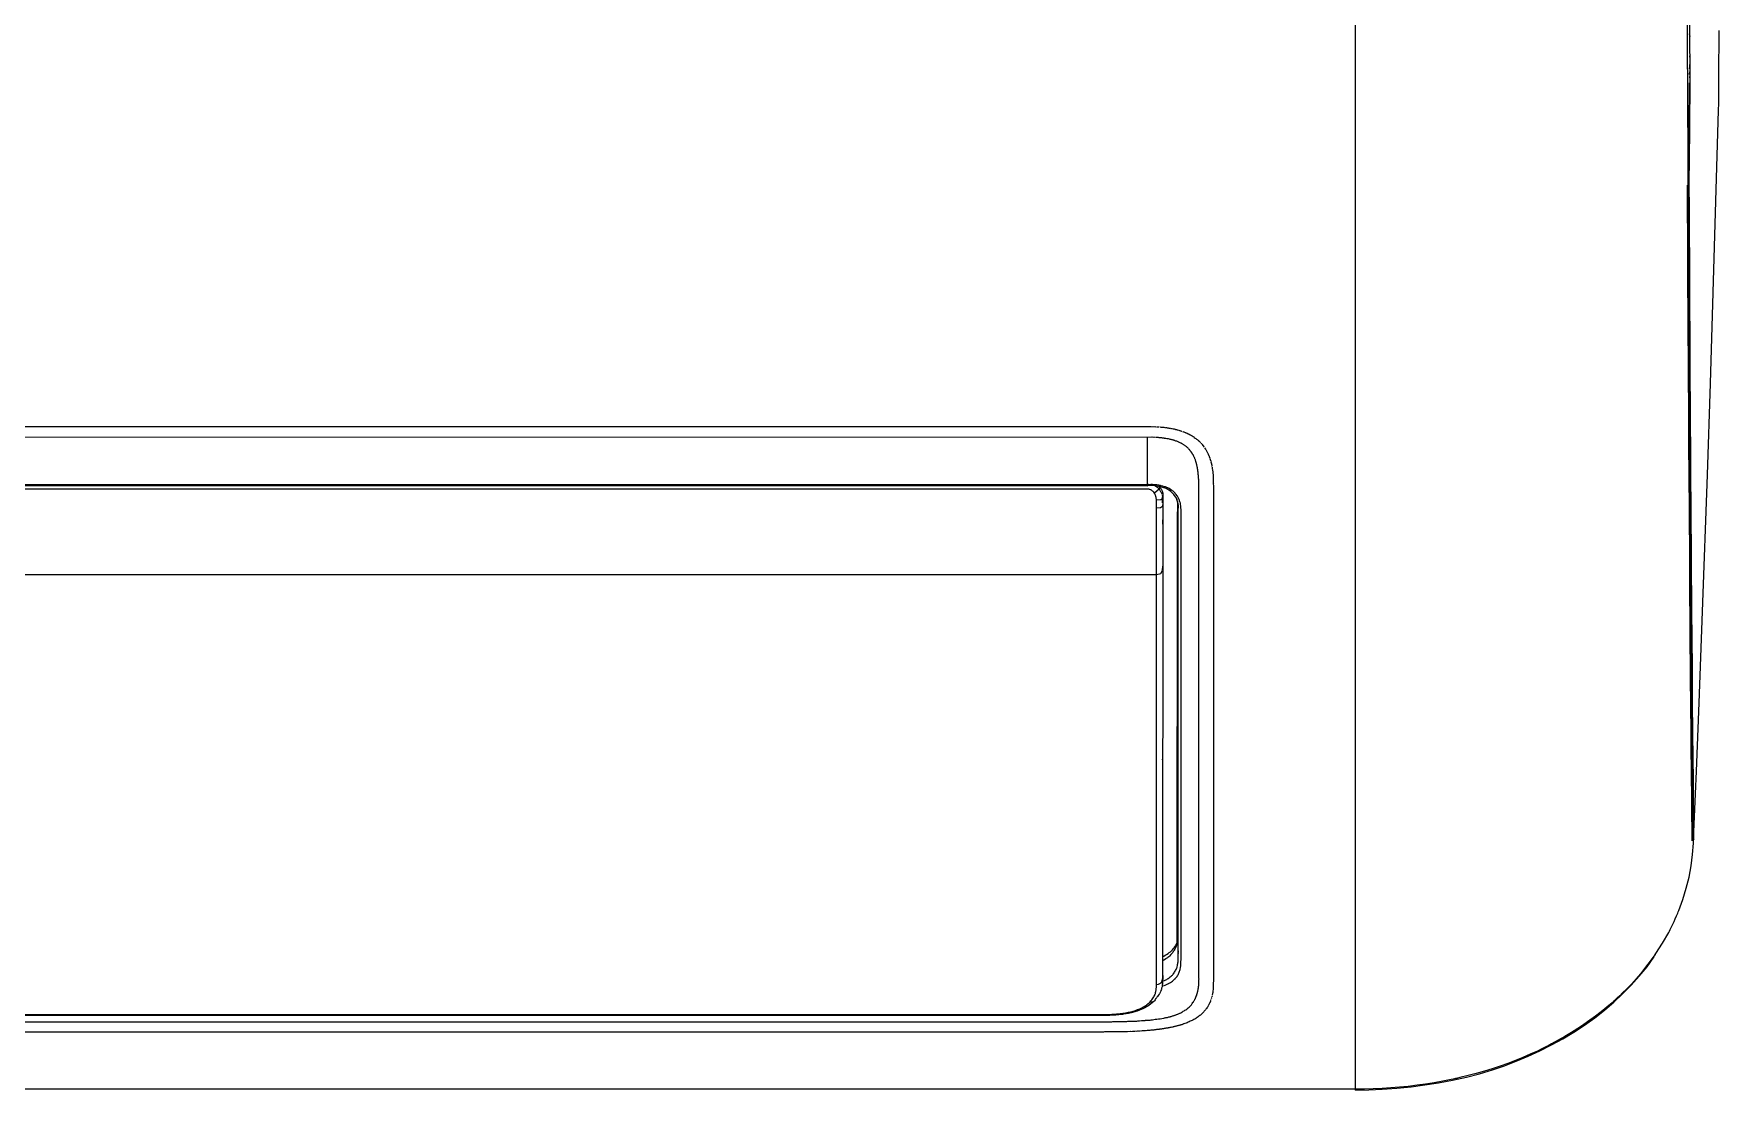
# Model space of a CAD drawing. Header units: millimetres. Extents: x 1291 to 5660, y 748 to 2981.
# Drawn here: x 2138.4 to 2355.3, y 2232.3 to 2368.3 of the extents above; entities that cross this region are included whole.
import ezdxf

# ---------------------------------------------------------------- set-up
doc = ezdxf.new("R2010")
doc.units = ezdxf.units.MM

msp = doc.modelspace()

# ---------------------------------------------------------------- linework, layer by layer
for p, q in [((2283.29, 2317.67), (2283.5, 2317.65)), ((2289.42, 2243.01), (2289.3, 2242.83)), ((2282.11, 2240.02), (2281.94, 2240))]:
    msp.add_line(p, q)
for points in [[(2308.46, 2232.29), (2308.46, 2417.24)], [(2351.67, 2290.36), (2351.63, 2292.99), (2351.61, 2295.73), (2351.57, 2300.35), (2351.53, 2305.2), (2351.49, 2310.23), (2351.45, 2315.46), (2351.42, 2320.88), (2351.38, 2326.49), (2351.35, 2332.28), (2351.32, 2338.24), (2351.28, 2345.26), (2351.25, 2352.48), (2351.22, 2359.9), (2351.19, 2367.5), (2351.15, 2375.28), (2351.11, 2383.2), (2351.09, 2391.26), (2351.05, 2399.49), (2351.04, 2402.64), (2351.03, 2405.82)], [(2351.43, 2370.77), (2351.44, 2370.18), (2351.45, 2369.59), (2351.46, 2361.82), (2351.45, 2361.44), (2351.45, 2361.07)], [(2351.97, 2264.57), (2352.22, 2270.44), (2352.35, 2273.37), (2352.69, 2282.17), (2352.91, 2288.04), (2353.13, 2293.91), (2353.34, 2299.78), (2353.55, 2305.65), (2353.74, 2311.52), (2354.12, 2323.25), (2354.5, 2334.99), (2354.84, 2346.73), (2355.18, 2358.46), (2355.19, 2359.31), (2355.19, 2360.16), (2355.2, 2361.01), (2355.21, 2361.86), (2355.21, 2362.71), (2355.22, 2363.56), (2355.23, 2364.41), (2355.23, 2365.26), (2355.24, 2366.13), (2355.25, 2367.84), (2355.27, 2368.7)], [(2351.45, 2368.18), (2351.45, 2368.26)], [(2351.47, 2368.01), (2351.48, 2367.94)], [(2351.49, 2367.52), (2351.48, 2367.61)], [(2351.45, 2363.74), (2351.46, 2364.09)], [(2351.48, 2364.76), (2351.47, 2364.4)], [(2351.47, 2364.13), (2351.48, 2364.32)], [(2351.47, 2364.04), (2351.47, 2363.68)], [(2351.48, 2365.25), (2351.49, 2365.44)], [(2351.35, 2350.22), (2351.38, 2353.22), (2351.41, 2356.21), (2351.42, 2357.7), (2351.43, 2359.2), (2351.45, 2359.94), (2351.43, 2361.26), (2351.44, 2361.61), (2351.45, 2361.97)], [(2351.49, 2362.6), (2351.43, 2355.76), (2351.36, 2348.92), (2351.38, 2345.63), (2351.4, 2342.38), (2351.42, 2339.16), (2351.43, 2335.99), (2351.45, 2332.86), (2351.47, 2329.77), (2351.49, 2326.73), (2351.5, 2323.73), (2351.53, 2320.76), (2351.54, 2317.84), (2351.56, 2314.97), (2351.58, 2312.14), (2351.61, 2306.59), (2351.65, 2301.22), (2351.67, 2298.6), (2351.69, 2296.01), (2351.71, 2293.48), (2351.73, 2290.98), (2351.76, 2286.13), (2351.8, 2281.44), (2351.83, 2279.17), (2351.84, 2276.93), (2351.85, 2276.38), (2351.86, 2275.83), (2351.86, 2275.29), (2351.87, 2274.74), (2351.89, 2272.61), (2351.91, 2270.52), (2351.93, 2268.48), (2351.94, 2267.49), (2351.95, 2266.5), (2351.96, 2266.02), (2351.96, 2265.53), (2351.97, 2265.29), (2351.97, 2264.69), (2351.98, 2264.57)], [(2351.45, 2363.03), (2351.45, 2363.21)], [(2351.47, 2363.03), (2351.46, 2362.94)], [(2351.46, 2362.6), (2351.47, 2362.79)], [(2351.46, 2362.47), (2351.46, 2362.38)], [(2351.47, 2363.18), (2351.47, 2363.37)], [(2351.34, 2350.26), (2351.36, 2353.1), (2351.39, 2355.94), (2351.4, 2357.36), (2351.41, 2358.77), (2351.42, 2359.48), (2351.43, 2360.2)], [(2351.43, 2360.55), (2351.43, 2360.9)], [(2351.79, 2264.4), (2351.79, 2264.52), (2351.78, 2264.64), (2351.78, 2264.88), (2351.78, 2265.12), (2351.78, 2265.35), (2351.77, 2265.84), (2351.76, 2266.33), (2351.75, 2267.31), (2351.74, 2268.32), (2351.72, 2270.36), (2351.7, 2272.44), (2351.69, 2273.5), (2351.68, 2274.58), (2351.67, 2275.12), (2351.67, 2275.67), (2351.66, 2276.77), (2351.63, 2278.99), (2351.61, 2281.28), (2351.58, 2285.96), (2351.54, 2290.82), (2351.52, 2293.32), (2351.5, 2295.86), (2351.48, 2298.44), (2351.46, 2301.06), (2351.42, 2306.44), (2351.39, 2311.99), (2351.37, 2314.83), (2351.35, 2317.7), (2351.34, 2320.62), (2351.31, 2323.58), (2351.3, 2326.58), (2351.28, 2329.63), (2351.26, 2332.72), (2351.24, 2335.85), (2351.23, 2339.03), (2351.21, 2342.24), (2351.19, 2345.5), (2351.18, 2348.79)], [(1364.4, 2317.71), (1364.42, 2317.72), (1364.96, 2317.73), (1365.02, 2317.73), (1365.24, 2317.73), (1365.32, 2317.74), (2282.07, 2317.73), (2282.12, 2317.73), (2282.77, 2317.7), (2282.81, 2317.7)], [(2282.74, 2316.32), (1365.15, 2316.34), (1365.1, 2316.34), (1364.76, 2316.34), (1364.7, 2316.33)], [(2281.68, 2310.26), (2281.68, 2316.34)], [(2281.86, 2317.74), (2281.9, 2317.73)], [(2282.24, 2317.73), (2282.28, 2317.72)], [(2282.3, 2316.34), (2282.24, 2316.34)], [(2282.41, 2317.72), (2282.45, 2317.72)], [(2282.47, 2316.33), (2282.41, 2316.34)], [(2282.53, 2317.72), (2282.57, 2317.71)], [(2282.69, 2316.32), (2282.63, 2316.33)], [(2282.65, 2317.71), (2282.69, 2317.7)], [(2284.23, 2316.15), (2284.08, 2316.18), (2284.02, 2316.19), (2283.97, 2316.19), (2283.9, 2316.2), (2283.84, 2316.21), (2283.76, 2316.23), (2283.7, 2316.23), (2283.62, 2316.24), (2283.54, 2316.25), (2283.46, 2316.26), (2283.37, 2316.27), (2283.29, 2316.27), (2283.19, 2316.28), (2283.1, 2316.3), (2283, 2316.3), (2282.8, 2316.32)], [(2282.89, 2317.69), (2283.11, 2317.68), (2283.15, 2317.68)], [(2282.92, 2317.69), (2282.96, 2317.69)], [(2283.04, 2317.69), (2283.07, 2317.68)], [(2283.18, 2317.68), (2283.22, 2317.67)], [(2283.33, 2317.67), (2283.36, 2317.66)], [(2283.4, 2317.66), (2283.54, 2317.65)], [(2283.43, 2317.66), (2283.47, 2317.65)], [(2283.57, 2317.65), (2283.6, 2317.64), (2283.64, 2317.64)], [(2283.67, 2317.64), (2283.7, 2317.63), (2283.93, 2317.61), (2284.23, 2317.57), (2284.26, 2317.57)], [(2283.74, 2317.63), (2283.8, 2317.62)], [(2283.84, 2317.62), (2283.9, 2317.61)], [(2284.02, 2317.6), (2284.05, 2317.6)], [(2284.12, 2317.59), (2284.15, 2317.59), (2284.17, 2317.58)], [(2284.29, 2317.56), (2284.32, 2317.56)], [(2284.37, 2317.55), (2284.4, 2317.55), (2284.65, 2317.5), (2285.01, 2317.43)], [(2284.43, 2317.54), (2284.46, 2317.53), (2284.49, 2317.53)], [(2284.54, 2317.52), (2284.59, 2317.51)], [(2284.7, 2317.49), (2284.75, 2317.48)], [(2284.81, 2317.47), (2284.86, 2317.46)], [(2285.06, 2317.42), (2285.12, 2317.41), (2285.22, 2317.39), (2285.27, 2317.37), (2285.32, 2317.36), (2285.37, 2317.35), (2285.51, 2317.31)], [(2285.41, 2317.33), (2285.47, 2317.32)], [(2285.51, 2317.31), (2285.56, 2317.3), (2285.61, 2317.28), (2285.66, 2317.27)], [(2285.7, 2317.26), (2286.03, 2317.16)], [(2285.75, 2317.24), (2285.8, 2317.23)], [(2285.85, 2317.22), (2285.89, 2317.2)], [(2285.94, 2317.18), (2285.98, 2317.17)], [(2286.07, 2317.14), (2286.12, 2317.13)], [(2286.2, 2317.1), (2286.34, 2317.05), (2286.38, 2317.03), (2286.46, 2317), (2286.51, 2316.98)], [(2286.25, 2317.08), (2286.29, 2317.07)], [(2286.55, 2316.97), (2286.59, 2316.95), (2286.63, 2316.93), (2286.67, 2316.91), (2286.75, 2316.88), (2286.79, 2316.86), (2286.83, 2316.84), (2286.87, 2316.82), (2286.9, 2316.8), (2286.95, 2316.79), (2286.98, 2316.77), (2287.02, 2316.75), (2287.06, 2316.73), (2287.21, 2316.65), (2287.25, 2316.63)], [(2287.13, 2316.69), (2287.17, 2316.67)], [(2287.28, 2316.61), (2287.31, 2316.59), (2287.38, 2316.55), (2287.45, 2316.51), (2287.52, 2316.46), (2287.59, 2316.42), (2287.65, 2316.38), (2287.71, 2316.33), (2287.84, 2316.24), (2287.9, 2316.2), (2287.96, 2316.15), (2288.02, 2316.1), (2288.08, 2316.05), (2288.14, 2316), (2288.2, 2315.95), (2288.26, 2315.91), (2288.42, 2315.75), (2288.47, 2315.69), (2288.52, 2315.64)], [(2284.19, 2316.16), (2284.13, 2316.17)], [(2284.32, 2316.13), (2284.28, 2316.14)], [(2287.01, 2314.83), (2286.99, 2314.85), (2286.93, 2314.92), (2286.87, 2314.97), (2286.81, 2315.03), (2286.74, 2315.09), (2286.68, 2315.14), (2286.63, 2315.18), (2286.55, 2315.24), (2286.5, 2315.29), (2286.43, 2315.33), (2286.36, 2315.38), (2286.3, 2315.42), (2286.23, 2315.46), (2286.16, 2315.5), (2286.1, 2315.53), (2286.05, 2315.55), (2286.02, 2315.58), (2285.8, 2315.68), (2285.74, 2315.71), (2285.47, 2315.82), (2285.41, 2315.84), (2285.34, 2315.86), (2285.28, 2315.88), (2285.21, 2315.91), (2285.15, 2315.93), (2285.07, 2315.96), (2285, 2315.98), (2284.92, 2315.99), (2284.84, 2316.01), (2284.76, 2316.04), (2284.68, 2316.06), (2284.6, 2316.07), (2284.52, 2316.1), (2284.39, 2316.12), (2284.35, 2316.12)], [(2284.5, 2316.1), (2284.48, 2316.11)], [(2285.58, 2315.78), (2285.52, 2315.8)], [(2285.69, 2315.73), (2285.64, 2315.76)], [(2285.89, 2315.64), (2285.84, 2315.66)], [(2285.97, 2315.6), (2285.94, 2315.62)], [(2287.21, 2314.61), (2287.18, 2314.64), (2287.14, 2314.68), (2287.12, 2314.72), (2287.09, 2314.76), (2287.05, 2314.79)], [(2287.95, 2313.13), (2287.93, 2313.2), (2287.91, 2313.28), (2287.88, 2313.35), (2287.86, 2313.43), (2287.82, 2313.5), (2287.8, 2313.57), (2287.78, 2313.64), (2287.75, 2313.69), (2287.73, 2313.75), (2287.7, 2313.8), (2287.68, 2313.86), (2287.65, 2313.92), (2287.62, 2313.96), (2287.6, 2314.02), (2287.56, 2314.07), (2287.54, 2314.12), (2287.51, 2314.17), (2287.48, 2314.22), (2287.45, 2314.27), (2287.42, 2314.31), (2287.39, 2314.36), (2287.21, 2314.61)], [(2287.27, 2314.52), (2287.23, 2314.57)], [(2287.36, 2314.39), (2287.33, 2314.44), (2287.3, 2314.49)], [(2288.31, 2315.85), (2288.36, 2315.8)], [(2288.58, 2315.59), (2288.63, 2315.53), (2288.68, 2315.48), (2288.72, 2315.42), (2288.96, 2315.13), (2289, 2315.07)], [(2288.77, 2315.36), (2288.82, 2315.3)], [(2288.87, 2315.25), (2288.91, 2315.18)], [(2289.04, 2315), (2289.17, 2314.81), (2289.2, 2314.75), (2289.25, 2314.68), (2289.43, 2314.35), (2289.46, 2314.28), (2289.49, 2314.21), (2289.52, 2314.14), (2289.54, 2314.1), (2289.56, 2314.05), (2289.58, 2314), (2289.6, 2313.96)], [(2289.09, 2314.94), (2289.13, 2314.87)], [(2288.31, 2246.13), (2288.32, 2246.19), (2288.32, 2246.56), (2288.33, 2246.62), (2288.32, 2246.68), (2288.32, 2247.54), (2288.31, 2247.6), (2288.31, 2306.84), (2288.32, 2306.94), (2288.32, 2307.26), (2288.31, 2307.37), (2288.31, 2308.95), (2288.3, 2309.02), (2288.3, 2310.41), (2288.29, 2310.47), (2288.29, 2310.74), (2288.29, 2310.79), (2288.27, 2311.23), (2288.26, 2311.3), (2288.26, 2311.37), (2288.25, 2311.45), (2288.24, 2311.52), (2288.21, 2311.77), (2288.2, 2311.86), (2288.19, 2311.96), (2288.17, 2312.05), (2288.16, 2312.19), (2288.15, 2312.23), (2288.14, 2312.28), (2288.14, 2312.32), (2288.13, 2312.37), (2288.12, 2312.43), (2288.11, 2312.48), (2288.1, 2312.52), (2288.08, 2312.58), (2288.07, 2312.64), (2288.06, 2312.69), (2288.04, 2312.76), (2288.03, 2312.82), (2288.02, 2312.87), (2288.01, 2312.94), (2287.95, 2313.13)], [(2287.99, 2313), (2287.97, 2313.07)], [(2289.62, 2313.91), (2289.63, 2313.87), (2289.65, 2313.82), (2289.67, 2313.77), (2289.72, 2313.63)], [(2289.68, 2313.72), (2289.7, 2313.68)], [(2289.74, 2313.59), (2289.81, 2313.34), (2289.83, 2313.29), (2289.84, 2313.24)], [(2289.75, 2313.53), (2289.77, 2313.49)], [(2289.78, 2313.44), (2289.8, 2313.39)], [(2289.85, 2313.19), (2289.92, 2312.94), (2289.93, 2312.88), (2289.94, 2312.83), (2289.96, 2312.78), (2289.97, 2312.72), (2289.98, 2312.67), (2289.99, 2312.62), (2290, 2312.56)], [(2289.87, 2313.14), (2289.88, 2313.09)], [(2289.9, 2313.04), (2289.91, 2312.99)], [(2290.01, 2312.51), (2290.02, 2312.46)], [(2290.03, 2312.4), (2290.04, 2312.35), (2290.04, 2312.29), (2290.06, 2312.23)], [(2290.07, 2312.18), (2290.07, 2312.13), (2290.08, 2312.07), (2290.09, 2311.96), (2290.1, 2311.9), (2290.11, 2311.84), (2290.11, 2311.78), (2290.12, 2311.72), (2290.12, 2311.67), (2290.13, 2311.61), (2290.14, 2311.55)], [(1361.51, 2307.38), (1361.52, 2307.67), (1361.59, 2308.06), (1361.73, 2308.44), (1361.91, 2308.78), (1362.17, 2309.11), (1362.47, 2309.37), (1362.83, 2309.6), (1363.27, 2309.8), (1363.75, 2309.95), (1364.28, 2310.05), (1364.83, 2310.1), (1365.16, 2310.12), (2281.73, 2310.11)], [(1362.1, 2309.33), (1362.18, 2309.39), (1362.33, 2309.51), (1362.5, 2309.63), (1362.68, 2309.73), (1362.87, 2309.82), (1362.92, 2309.85), (1362.97, 2309.86), (1363.02, 2309.88), (1363.07, 2309.9), (1363.17, 2309.95), (1363.28, 2309.98), (1363.48, 2310.05), (1363.69, 2310.1), (1363.8, 2310.13), (1363.91, 2310.15), (1364.02, 2310.17), (1364.13, 2310.19), (1364.24, 2310.2), (1364.35, 2310.21), (1364.58, 2310.23), (1364.81, 2310.25), (1365.03, 2310.26), (2282.14, 2310.26)], [(2281.85, 2310.26), (2281.8, 2310.27)], [(2285.69, 2308.51), (2285.65, 2308.58), (2285.61, 2308.67), (2285.56, 2308.74), (2285.51, 2308.82), (2285.4, 2308.97), (2285.28, 2309.12), (2285.24, 2309.16), (2285.07, 2309.33), (2284.99, 2309.39), (2284.83, 2309.51), (2284.66, 2309.63), (2284.49, 2309.73), (2284.3, 2309.82), (2284.24, 2309.85), (2284.2, 2309.86), (2284.15, 2309.88), (2284.09, 2309.9), (2284, 2309.95), (2283.89, 2309.98), (2283.69, 2310.05), (2283.47, 2310.1), (2283.37, 2310.13), (2283.25, 2310.15), (2283.15, 2310.17), (2283.04, 2310.19), (2282.92, 2310.2), (2282.81, 2310.21), (2282.58, 2310.23), (2282.36, 2310.25), (2282.14, 2310.26)], [(2282.73, 2310.07), (2282.89, 2309.96), (2282.93, 2309.92), (2283.01, 2309.85), (2283.05, 2309.82)], [(2283.09, 2309.78), (2283.13, 2309.74)], [(2283.44, 2309.7), (2283.41, 2309.73), (2283.32, 2309.85), (2283.21, 2309.96), (2283.19, 2309.66), (2283.21, 2309.65)], [(2288.28, 2311.11), (2288.27, 2311.16)], [(2288.29, 2310.88), (2288.28, 2310.93)], [(2290.14, 2311.55), (2290.16, 2311.25), (2290.16, 2311.19), (2290.17, 2311.06), (2290.18, 2309.37), (2290.18, 2309.29), (2290.19, 2246.98), (2290.18, 2246.93), (2290.16, 2245.54)], [(2290.14, 2311.49), (2290.14, 2311.43)], [(2290.15, 2311.37), (2290.15, 2311.31)], [(2290.17, 2310.91), (2290.17, 2310.89)], [(2290.17, 2310.46), (2290.18, 2310.41)], [(1370.77, 2242.05), (2276.4, 2242.05), (2276.76, 2242.06), (2277.12, 2242.08), (2277.29, 2242.08), (2277.47, 2242.1), (2277.56, 2242.1), (2277.65, 2242.11), (2277.74, 2242.12), (2277.83, 2242.13), (2278.18, 2242.16), (2278.52, 2242.21), (2278.86, 2242.27), (2279.2, 2242.33), (2279.28, 2242.35), (2279.36, 2242.36), (2279.52, 2242.41), (2279.68, 2242.45), (2279.84, 2242.49), (2280.14, 2242.58), (2280.43, 2242.68), (2280.7, 2242.79), (2280.96, 2242.91), (2281.12, 2243), (2281.28, 2243.09), (2281.35, 2243.13), (2281.42, 2243.17), (2281.49, 2243.22), (2281.56, 2243.27), (2281.75, 2243.42), (2281.92, 2243.57), (2282.03, 2243.67), (2282.15, 2243.8), (2282.26, 2243.93), (2282.36, 2244.07), (2282.44, 2244.2), (2282.53, 2244.33), (2282.56, 2244.41), (2282.63, 2244.54), (2282.66, 2244.61), (2282.68, 2244.68), (2282.71, 2244.75), (2282.75, 2244.89), (2282.78, 2245.03), (2282.79, 2245.11), (2282.81, 2245.18), (2282.81, 2245.25), (2282.82, 2245.32), (2282.84, 2245.61), (2282.84, 2245.75), (2282.85, 2245.9), (2282.85, 2304.72), (2282.84, 2304.86), (2282.84, 2307.72), (2282.85, 2308.24), (2282.85, 2308.36), (2282.83, 2308.48), (2282.83, 2308.54), (2282.79, 2308.72), (2282.76, 2308.77), (2282.75, 2308.83), (2282.72, 2308.89), (2282.7, 2308.94), (2282.65, 2309.05), (2282.58, 2309.16), (2282.5, 2309.27), (2282.41, 2309.37), (2282.36, 2309.41), (2282.31, 2309.46), (2282.25, 2309.5), (2282.2, 2309.53), (2282.14, 2309.56), (2282.08, 2309.59), (2282.02, 2309.62), (2281.95, 2309.64), (2281.89, 2309.66), (2281.82, 2309.67), (2281.69, 2309.68), (1365.49, 2309.68)], [(2283.19, 2309.67), (2283.19, 2309.66), (2282.95, 2309.43), (2282.58, 2309.16)], [(2282.81, 2308.6), (2282.8, 2308.66)], [(2283.68, 2307.95), (2283.64, 2307.41), (2283.39, 2307.26), (2282.84, 2307.2)], [(2283.65, 2308.4), (2283.4, 2308.28), (2282.85, 2308.24)], [(2283.17, 2309.69), (2283.18, 2309.68)], [(2283.21, 2309.64), (2283.22, 2309.63), (2283.23, 2309.61), (2283.25, 2309.59), (2283.27, 2309.56)], [(2283.3, 2309.52), (2283.35, 2309.45), (2283.39, 2309.38), (2283.43, 2309.3), (2283.5, 2309.15), (2283.53, 2309.06)], [(2283.46, 2309.67), (2283.48, 2309.64), (2283.5, 2309.61), (2283.53, 2309.54), (2283.56, 2309.47), (2283.59, 2309.4), (2283.62, 2309.33)], [(2283.64, 2307.9), (2283.65, 2308.4), (2283.68, 2308.87), (2283.64, 2246.31), (2283.64, 2246.24), (2283.63, 2246.08), (2283.62, 2245.92), (2283.6, 2245.84), (2283.59, 2245.76), (2283.58, 2245.68), (2283.57, 2245.6), (2283.55, 2245.52), (2283.52, 2245.44), (2283.52, 2245.4), (2283.51, 2245.36), (2283.5, 2245.34), (2283.5, 2245.32), (2283.49, 2245.31), (2283.49, 2245.29)], [(2283.56, 2308.98), (2283.58, 2308.9), (2283.62, 2308.73), (2283.64, 2308.57), (2283.65, 2308.52)], [(2283.6, 2308.82), (2283.61, 2308.77)], [(2283.63, 2309.3), (2283.64, 2309.25), (2283.66, 2309.18), (2283.68, 2309.03), (2283.68, 2308.87)], [(2283.77, 2245.74), (2283.98, 2245.82), (2284.16, 2245.9), (2284.33, 2245.98), (2284.41, 2246.03), (2284.46, 2246.05), (2284.49, 2246.08), (2284.57, 2246.11), (2284.65, 2246.16), (2284.79, 2246.25), (2284.91, 2246.35), (2285.03, 2246.45), (2285.14, 2246.55), (2285.19, 2246.6), (2285.24, 2246.64), (2285.27, 2246.67), (2285.29, 2246.69), (2285.32, 2246.73), (2285.34, 2246.75), (2285.42, 2246.86), (2285.5, 2246.96), (2285.57, 2247.07), (2285.63, 2247.17), (2285.69, 2247.28), (2285.74, 2247.39), (2285.79, 2247.5), (2285.83, 2247.61), (2285.86, 2247.73), (2285.89, 2247.84), (2285.95, 2248.08), (2285.95, 2248.15), (2285.96, 2248.2), (2285.97, 2248.27), (2285.98, 2248.32), (2285.99, 2248.45), (2286, 2248.58), (2286.01, 2248.71), (2286.01, 2248.84), (2286.02, 2249.11), (2286.02, 2307.08), (2286.01, 2307.17), (2286.01, 2307.26), (2286, 2307.34), (2286, 2307.42), (2285.99, 2307.51), (2285.96, 2307.67), (2285.93, 2307.84), (2285.88, 2308.01), (2285.83, 2308.18), (2285.8, 2308.26), (2285.77, 2308.35), (2285.75, 2308.38), (2285.69, 2308.51)], [(2284.18, 2246.58), (2284.22, 2246.6), (2284.29, 2246.65), (2284.37, 2246.69), (2284.5, 2246.79), (2284.63, 2246.89), (2284.74, 2246.99), (2284.85, 2247.08), (2284.9, 2247.13), (2284.95, 2247.19), (2284.97, 2247.21), (2284.99, 2247.24), (2285.02, 2247.27), (2285.04, 2247.29), (2285.12, 2247.4), (2285.19, 2247.5), (2285.26, 2247.61), (2285.32, 2247.72), (2285.37, 2247.83), (2285.42, 2247.94), (2285.47, 2248.06), (2285.5, 2248.16), (2285.56, 2248.4), (2285.58, 2248.5), (2285.61, 2248.62), (2285.62, 2248.68), (2285.62, 2248.75), (2285.63, 2248.8), (2285.64, 2248.87), (2285.65, 2248.98), (2285.66, 2249.23), (2285.66, 2249.36), (2285.66, 2249.48), (2285.66, 2307.38), (2285.66, 2307.53), (2285.65, 2307.6), (2285.65, 2307.68), (2285.64, 2307.75), (2285.63, 2307.83), (2285.6, 2307.98), (2285.56, 2308.13), (2285.52, 2308.28), (2285.47, 2308.43), (2285.44, 2308.49)], [(2285.58, 2307.93), (2285.5, 2305.61), (2285.5, 2280.77), (2285.49, 2277.48), (2285.49, 2251.21), (2285.48, 2251.21)], [(2285.62, 2307.81), (2285.64, 2307.51), (2285.66, 2307.21)], [(2285.73, 2308.43), (2285.71, 2308.47)], [(2283.64, 2305.71), (2283.65, 2305.15)], [(1364.33, 2298.67), (2282.85, 2298.67), (2283.4, 2298.82), (2283.65, 2299.2)], [(2283.65, 2299.24), (2283.68, 2299.73)], [(2347.01, 2249.76), (2347.11, 2249.9), (2347.97, 2251.25), (2348.76, 2252.62), (2348.85, 2252.79), (2348.94, 2252.97), (2349.03, 2253.15), (2349.12, 2253.32), (2349.29, 2253.67), (2349.45, 2254.02), (2349.61, 2254.37), (2349.77, 2254.73), (2349.92, 2255.08), (2349.99, 2255.26), (2350.06, 2255.43), (2350.59, 2256.86), (2351.02, 2258.29), (2351.38, 2259.73), (2351.66, 2261.18), (2351.84, 2262.63), (2351.95, 2264.09), (2351.93, 2265.86), (2351.91, 2267.67), (2351.9, 2269.52), (2351.88, 2271.41), (2351.85, 2273.34), (2351.83, 2275.31), (2351.8, 2277.32), (2351.78, 2279.37), (2351.74, 2283.59), (2351.69, 2287.96), (2351.66, 2290.3)], [(2283.65, 2274.81), (2283.67, 2275.05), (2283.68, 2275.3)], [(2285.37, 2251.05), (2285.47, 2251.25)], [(2285.49, 2252.03), (2285.55, 2251.27), (2285.62, 2250.51)], [(2285.49, 2251.29), (2285.49, 2251.28)], [(2347.01, 2249.76), (2345.12, 2247.28), (2344.57, 2246.64), (2344, 2246.01), (2343.4, 2245.39), (2342.78, 2244.78), (2342.46, 2244.47), (2342.14, 2244.17), (2342.05, 2244.09), (2341.97, 2244.02), (2341.89, 2243.94), (2341.81, 2243.87), (2341.64, 2243.72), (2341.47, 2243.57), (2340.79, 2242.98), (2340.08, 2242.41), (2339.36, 2241.84), (2338.61, 2241.3), (2337.84, 2240.76), (2337.05, 2240.23), (2336.24, 2239.72), (2335.41, 2239.22), (2334.56, 2238.73), (2333.69, 2238.26), (2333.46, 2238.14), (2333.24, 2238.03), (2333.02, 2237.91), (2332.79, 2237.8), (2332.34, 2237.57), (2331.88, 2237.35), (2330.94, 2236.93), (2330, 2236.52), (2329.04, 2236.14), (2328.06, 2235.76), (2327.07, 2235.41), (2326.06, 2235.07), (2325.04, 2234.76), (2324, 2234.46), (2322.94, 2234.18), (2321.87, 2233.92), (2321.6, 2233.86), (2321.46, 2233.83), (2321.33, 2233.8), (2321.05, 2233.74), (2320.79, 2233.68), (2319.69, 2233.46), (2318.59, 2233.27), (2317.49, 2233.09), (2316.38, 2232.94), (2315.26, 2232.8), (2314.14, 2232.7), (2313.02, 2232.6), (2311.88, 2232.53), (2310.75, 2232.48), (2309.6, 2232.45), (2309.32, 2232.44), (2308.75, 2232.44), (2308.67, 2232.44), (1338.71, 2232.44)], [(2285.48, 2251.17), (2285.47, 2251.12), (2285.39, 2250.86), (2285.37, 2250.8), (2285.35, 2250.75), (2285.31, 2250.65), (2285.26, 2250.55), (2285.21, 2250.45), (2285.15, 2250.35), (2285.12, 2250.29), (2285.09, 2250.24), (2285.06, 2250.19), (2285.02, 2250.14), (2284.96, 2250.05), (2284.88, 2249.95), (2284.72, 2249.76), (2284.53, 2249.57), (2284.43, 2249.48), (2284.33, 2249.39), (2284.27, 2249.35), (2284.2, 2249.3), (2284.18, 2249.28), (2284.12, 2249.24), (2284.08, 2249.22), (2283.75, 2249.01)], [(2283.75, 2249.55), (2283.79, 2249.56), (2283.98, 2249.67), (2284.16, 2249.78), (2284.34, 2249.89), (2284.38, 2249.92), (2284.41, 2249.95), (2284.46, 2249.98), (2284.5, 2250.01), (2284.64, 2250.13), (2284.78, 2250.26), (2284.9, 2250.39), (2285.01, 2250.52), (2285.12, 2250.64), (2285.21, 2250.77), (2285.29, 2250.91), (2285.33, 2250.98), (2285.35, 2251.01)], [(2285.43, 2250.96), (2285.41, 2250.91)], [(2285.46, 2251.07), (2285.45, 2251.02)], [(2285.62, 2250.52), (2285.62, 2250.44)], [(2285.62, 2250.36), (2285.63, 2250.28)], [(2285.63, 2250.21), (2285.65, 2250.13), (2285.65, 2250.05), (2285.66, 2250.01)], [(2285.66, 2249.96), (2285.66, 2249.92)], [(2308.46, 2232.32), (2310.17, 2232.36), (2311.88, 2232.44), (2313.76, 2232.57), (2315.63, 2232.76), (2317.39, 2232.98), (2319.14, 2233.25), (2320.96, 2233.59), (2322.76, 2234), (2324.43, 2234.43), (2326.08, 2234.93), (2327.63, 2235.45), (2329.14, 2236.03), (2330.7, 2236.68), (2332.2, 2237.37), (2333.7, 2238.13), (2335.14, 2238.92), (2336.56, 2239.78), (2337.92, 2240.67), (2339.24, 2241.62), (2340.5, 2242.61), (2341.69, 2243.64), (2342.83, 2244.7), (2343.93, 2245.83), (2344.96, 2246.98), (2345.97, 2248.19), (2346.84, 2249.42), (2346.87, 2249.46), (2346.89, 2249.49)], [(2283.65, 2246.55), (2283.66, 2246.8), (2283.68, 2247.06)], [(2283.68, 2247.07), (2283.67, 2246.55)], [(2283.48, 2245.28), (2283.42, 2245.12), (2283.36, 2244.96), (2283.32, 2244.89), (2283.24, 2244.73), (2283.19, 2244.65), (2283.09, 2244.5), (2282.99, 2244.35), (2282.92, 2244.28), (2282.87, 2244.2), (2282.83, 2244.17), (2282.8, 2244.13), (2282.79, 2244.11), (2282.77, 2244.09)], [(2283.62, 2245.94), (2283.65, 2246.25), (2283.67, 2246.56)], [(2283.65, 2246.43), (2283.64, 2246.39)], [(2283.81, 2246.38), (2284.06, 2246.51), (2284.1, 2246.53), (2284.14, 2246.56)], [(2285.78, 2242.18), (2285.84, 2242.21), (2285.9, 2242.23), (2286, 2242.28), (2286.1, 2242.34), (2286.2, 2242.39), (2286.31, 2242.46), (2286.41, 2242.52), (2286.52, 2242.59), (2286.64, 2242.67), (2286.74, 2242.74), (2286.85, 2242.82), (2286.95, 2242.92), (2287.05, 2243.01), (2287.15, 2243.1), (2287.26, 2243.21), (2287.34, 2243.31), (2287.4, 2243.38), (2287.46, 2243.45), (2287.55, 2243.6), (2287.6, 2243.65), (2287.64, 2243.73), (2287.68, 2243.78), (2287.71, 2243.85), (2287.75, 2243.9), (2287.78, 2243.96), (2287.81, 2244.01), (2287.83, 2244.08), (2287.86, 2244.12), (2287.88, 2244.18), (2287.91, 2244.23), (2287.93, 2244.27), (2287.94, 2244.31), (2287.95, 2244.35), (2287.97, 2244.39), (2287.99, 2244.44), (2288.04, 2244.6), (2288.05, 2244.63), (2288.06, 2244.65), (2288.06, 2244.67), (2288.07, 2244.69), (2288.08, 2244.72), (2288.1, 2244.78), (2288.12, 2244.83), (2288.13, 2244.91), (2288.15, 2244.96), (2288.16, 2245.02), (2288.17, 2245.08), (2288.19, 2245.14), (2288.2, 2245.21), (2288.22, 2245.27), (2288.23, 2245.33), (2288.24, 2245.4), (2288.25, 2245.46), (2288.26, 2245.51), (2288.27, 2245.58), (2288.28, 2245.64), (2288.28, 2245.71), (2288.29, 2245.76), (2288.29, 2245.83), (2288.3, 2245.89), (2288.31, 2246.13)], [(2288.3, 2246.01), (2288.31, 2246.07)], [(2290.1, 2244.89), (2290.09, 2244.87), (2290.03, 2244.56)], [(2290.07, 2244.74), (2290.06, 2244.73)], [(2290.08, 2244.8), (2290.07, 2244.79)], [(2290.15, 2245.41), (2290.11, 2244.95), (2290.1, 2244.93)], [(2290.12, 2245.02), (2290.11, 2245.01)], [(2290.13, 2245.11), (2290.12, 2245.09)], [(2290.14, 2245.24), (2290.13, 2245.22)], [(2290.15, 2245.34), (2290.14, 2245.33)], [(2290.16, 2245.48), (2290.15, 2245.46)], [(2290.17, 2245.64), (2290.16, 2245.62)], [(2290.18, 2245.86), (2290.17, 2245.83)], [(1365.88, 2242.89), (1366.1, 2242.79), (1366.33, 2242.68), (1366.99, 2242.45), (1367.69, 2242.27), (1368.41, 2242.14), (1369.13, 2242.04), (1369.92, 2241.98), (1370.72, 2241.95), (2276.28, 2241.95), (2276.87, 2241.96), (2277.64, 2242), (2278.4, 2242.09), (2278.53, 2242.11), (2278.66, 2242.13), (2279.24, 2242.22), (2279.8, 2242.35), (2280.43, 2242.53), (2281.02, 2242.76), (2281.16, 2242.82), (2281.31, 2242.89)], [(2280.96, 2242.91), (2281.15, 2242.86), (2281.33, 2242.9)], [(2282.76, 2244.09), (2282.75, 2244.08), (2282.75, 2244.07), (2282.74, 2244.07), (2282.74, 2244.06), (2282.73, 2244.06), (2282.68, 2243.92), (2282.58, 2243.8), (2282.48, 2243.68), (2282.35, 2243.58), (2281.88, 2243.22), (2281.36, 2242.92), (2281.32, 2242.89)], [(2281.62, 2243.32), (2281.69, 2243.37)], [(2282.03, 2243.67), (2282.34, 2243.66), (2282.59, 2243.79)], [(2289.29, 2242.82), (2289.22, 2242.72), (2289.16, 2242.64), (2289.09, 2242.55), (2289.01, 2242.47), (2288.94, 2242.38), (2288.85, 2242.29), (2288.77, 2242.22), (2288.69, 2242.13), (2288.6, 2242.05), (2288.5, 2241.98), (2288.42, 2241.9), (2288.31, 2241.82), (2288.21, 2241.76), (2288.11, 2241.68), (2288.01, 2241.61), (2287.9, 2241.54), (2287.79, 2241.47), (2287.68, 2241.42), (2287.55, 2241.34), (2287.44, 2241.29), (2287.32, 2241.22), (2287.19, 2241.17), (2287.06, 2241.1), (2286.93, 2241.05), (2286.8, 2240.99), (2286.66, 2240.94), (2286.52, 2240.89), (2286.39, 2240.84), (2286.34, 2240.83), (2286.31, 2240.81), (2286.28, 2240.8), (2286.24, 2240.79), (2286.19, 2240.77)], [(2288.01, 2244.51), (2288.02, 2244.54), (2288.03, 2244.57)], [(2289.34, 2242.89), (2289.32, 2242.87), (2289.32, 2242.85)], [(2289.36, 2242.93), (2289.35, 2242.92), (2289.34, 2242.9)], [(2289.39, 2242.97), (2289.39, 2242.96)], [(2289.41, 2243), (2289.4, 2242.98)], [(2289.52, 2243.17), (2289.45, 2243.07), (2289.45, 2243.05)], [(2289.46, 2243.09), (2289.46, 2243.08)], [(2289.5, 2243.14), (2289.48, 2243.13)], [(2289.53, 2243.21), (2289.53, 2243.19), (2289.52, 2243.18)], [(2289.58, 2243.29), (2289.57, 2243.28), (2289.57, 2243.26), (2289.55, 2243.25)], [(2289.59, 2243.31), (2289.58, 2243.3)], [(2289.63, 2243.38), (2289.62, 2243.37), (2289.61, 2243.36), (2289.61, 2243.35), (2289.6, 2243.34)], [(2289.65, 2243.42), (2289.64, 2243.42), (2289.64, 2243.4)], [(2289.66, 2243.45), (2289.65, 2243.44)], [(2289.8, 2243.78), (2289.79, 2243.77), (2289.71, 2243.55), (2289.7, 2243.54), (2289.69, 2243.52), (2289.68, 2243.51)], [(2289.72, 2243.58), (2289.71, 2243.57)], [(2289.77, 2243.69), (2289.76, 2243.67)], [(2289.82, 2243.84), (2289.81, 2243.82), (2289.81, 2243.81), (2289.8, 2243.79)], [(2289.84, 2243.87), (2289.83, 2243.86), (2289.82, 2243.85)], [(2289.85, 2243.9), (2289.84, 2243.9)], [(2289.88, 2244), (2289.87, 2243.99), (2289.87, 2243.98), (2289.87, 2243.96)], [(2289.9, 2244.04), (2289.88, 2244.03)], [(2289.91, 2244.08), (2289.9, 2244.06)], [(2289.92, 2244.11), (2289.92, 2244.11), (2289.91, 2244.09)], [(2289.94, 2244.19), (2289.93, 2244.17), (2289.93, 2244.16), (2289.92, 2244.14)], [(2289.97, 2244.29), (2289.96, 2244.27), (2289.95, 2244.26)], [(2289.98, 2244.32), (2289.97, 2244.31)], [(2289.99, 2244.38), (2289.99, 2244.36), (2289.98, 2244.34)], [(2290, 2244.44), (2290, 2244.43)], [(2290.02, 2244.51), (2290.01, 2244.5)], [(2290.05, 2244.64), (2290.04, 2244.62)], [(1823.58, 2241.11), (2049.63, 2241.12), (2277.13, 2241.12), (2277.23, 2241.13), (2278.19, 2241.14)], [(2277.9, 2241.13), (2277.99, 2241.14)], [(2278.19, 2241.14), (2278.29, 2241.15), (2278.61, 2241.15), (2278.72, 2241.16), (2279.04, 2241.16), (2279.16, 2241.17), (2279.27, 2241.17), (2279.38, 2241.18), (2279.61, 2241.18), (2279.72, 2241.19), (2279.84, 2241.19), (2279.96, 2241.19), (2280.08, 2241.2), (2280.2, 2241.21), (2280.32, 2241.21), (2280.44, 2241.22), (2280.57, 2241.23), (2280.69, 2241.24), (2280.94, 2241.26), (2281.07, 2241.26), (2281.2, 2241.28), (2281.33, 2241.29), (2281.39, 2241.29), (2281.46, 2241.3), (2281.55, 2241.31), (2281.65, 2241.31), (2281.76, 2241.32), (2281.88, 2241.33), (2282.03, 2241.34), (2282.17, 2241.36), (2282.35, 2241.38), (2282.51, 2241.4), (2282.7, 2241.43), (2282.89, 2241.45), (2283.11, 2241.48), (2283.32, 2241.51), (2283.55, 2241.54), (2283.79, 2241.59), (2283.88, 2241.61), (2283.99, 2241.63), (2284.07, 2241.65), (2284.17, 2241.66), (2284.26, 2241.68), (2284.34, 2241.71), (2284.43, 2241.73), (2284.52, 2241.75), (2284.6, 2241.77), (2284.68, 2241.79), (2284.76, 2241.81), (2284.84, 2241.84), (2284.92, 2241.86), (2285, 2241.88), (2285.07, 2241.9), (2285.15, 2241.93), (2285.22, 2241.95), (2285.28, 2241.98), (2285.35, 2242), (2285.42, 2242.03), (2285.49, 2242.05), (2285.55, 2242.08), (2285.78, 2242.18)], [(2284.53, 2240.35), (2284.48, 2240.34), (2284.42, 2240.34), (2284.38, 2240.32), (2284.33, 2240.31), (2284.28, 2240.3), (2284.23, 2240.3), (2284.08, 2240.27), (2284.04, 2240.27), (2283.99, 2240.26), (2283.93, 2240.24), (2283.88, 2240.24), (2283.84, 2240.23), (2283.78, 2240.22), (2283.73, 2240.21), (2283.57, 2240.19), (2283.52, 2240.18), (2283.46, 2240.17), (2283.41, 2240.16)], [(2285.03, 2240.46), (2284.99, 2240.45), (2284.95, 2240.44), (2284.67, 2240.37), (2284.62, 2240.37), (2284.57, 2240.36)], [(2284.76, 2240.39), (2284.71, 2240.38)], [(2284.86, 2240.42), (2284.81, 2240.4)], [(2285.13, 2240.48), (2285.08, 2240.47)], [(2285.25, 2240.51), (2285.22, 2240.5), (2285.17, 2240.49)], [(2285.64, 2240.61), (2285.48, 2240.56), (2285.43, 2240.55), (2285.38, 2240.54), (2285.35, 2240.53), (2285.3, 2240.52)], [(2285.61, 2240.6), (2285.56, 2240.58), (2285.51, 2240.57)], [(2285.61, 2242.11), (2285.67, 2242.13)], [(2285.81, 2240.65), (2285.76, 2240.64), (2285.72, 2240.63), (2285.69, 2240.62)], [(2285.97, 2240.7), (2285.93, 2240.69), (2285.89, 2240.68), (2285.84, 2240.66)], [(2286.16, 2240.76), (2286.12, 2240.74), (2286.08, 2240.73), (2286.04, 2240.72), (2286, 2240.71)], [(2280.67, 2239.9), (2280.05, 2239.88), (2280.02, 2239.87), (2279.83, 2239.87), (2279.79, 2239.86), (2279.12, 2239.84), (2279.09, 2239.83), (2277.51, 2239.81), (2277.46, 2239.8), (2276.17, 2239.8), (2276.02, 2239.79), (1371.22, 2239.79), (1371.08, 2239.8), (1369.12, 2239.81), (1369.09, 2239.81), (1368.83, 2239.81), (1368.78, 2239.82), (1367.62, 2239.85), (1367.59, 2239.86)], [(2278.08, 2239.81), (2278.04, 2239.81)], [(2278.39, 2239.82), (2278.34, 2239.81)], [(2278.76, 2239.83), (2278.72, 2239.82)], [(2279.44, 2239.85), (2279.41, 2239.84)], [(2279.56, 2239.86), (2279.53, 2239.85)], [(2280.27, 2239.89), (2280.24, 2239.88)], [(2280.46, 2239.9), (2280.42, 2239.89)], [(2280.56, 2239.9), (2280.52, 2239.9)], [(2280.81, 2239.91), (2280.73, 2239.91), (2280.7, 2239.9)], [(2280.91, 2239.93), (2280.87, 2239.91)], [(2281.64, 2239.97), (2281.45, 2239.96), (2281.39, 2239.95), (2281.33, 2239.95), (2281.27, 2239.94), (2280.98, 2239.93)], [(2281.07, 2239.94), (2281.05, 2239.93)], [(2281.2, 2239.94), (2281.14, 2239.94)], [(2281.57, 2239.97), (2281.52, 2239.96)], [(2282.06, 2240.01), (2281.76, 2239.99), (2281.7, 2239.98), (2281.64, 2239.97)], [(2281.88, 2240), (2281.82, 2239.99)], [(2282.81, 2240.09), (2282.75, 2240.08), (2282.7, 2240.08), (2282.64, 2240.07), (2282.58, 2240.06), (2282.52, 2240.05), (2282.36, 2240.04), (2282.3, 2240.03), (2282.23, 2240.03), (2282.18, 2240.02), (2282.11, 2240.02)], [(2282.47, 2240.05), (2282.41, 2240.04)], [(2283.41, 2240.16), (2283.25, 2240.15), (2283.19, 2240.14), (2283.15, 2240.13), (2283.09, 2240.13), (2283.04, 2240.12), (2282.98, 2240.11), (2282.92, 2240.1), (2282.86, 2240.1)], [(2283.36, 2240.16), (2283.3, 2240.15)], [(2283.67, 2240.21), (2283.63, 2240.19)], [(2284.19, 2240.29), (2284.13, 2240.28)]]:
    msp.add_lwpolyline(points)
msp.add_arc((2282.89, 2246.66), 0.762, 266.1355, 351.2736)
msp.add_ellipse((2275.48, 2302.61), major_axis=(9.82, 6.11), ratio=0.444046, start_param=5.996451, end_param=6.930282)

doc.saveas('drawing.dxf')
